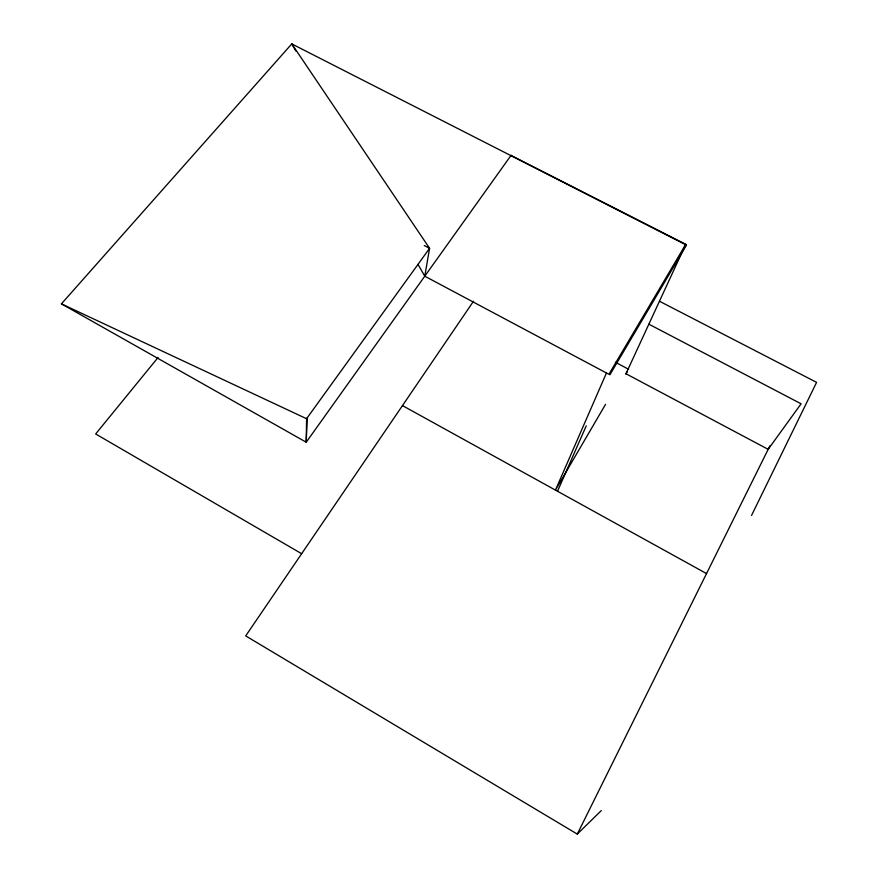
<?xml version="1.0" encoding="UTF-8"?>
<svg xmlns="http://www.w3.org/2000/svg" width="878" height="878" viewBox="0 0 878 878"><rect width="100%" height="100%" fill="white"/><g stroke="black" fill="none" stroke-linecap="round" stroke-linejoin="round"><path stroke-width="1.32" d="M295.853 51.012L291.781 43.9L429.583 248.32L306.576 418.718L306.224 442.216L61.416 303.854L291.781 43.9L686.464 245.127L609.881 374.807M307.223 417.818L306.224 442.216L511.128 155.274M511.029 155.417L685.751 244.293L608.904 374.291L424.776 276.197L429.583 248.32L424.283 245.522M606.446 372.985L555.445 490.111L605.557 404.341M557.508 491.241L586.23 425.885M685.751 244.293L625.816 374.083L627.309 371.526M751.568 515.397L816.584 382.369L659.455 301.231M473.483 301.264L245.697 635.902L577.285 834.1L769.94 445.772M158.084 357.456L95.658 433.962L301.637 553.711M577.285 834.1L601.276 810.603M61.416 303.854L306.576 418.718M648.897 324.191L801.087 403.803L768.173 449.327L626.003 373.765M615.379 362.252L628.615 369.276M402.464 405.592L706.527 573.575M417.994 264.344L424.776 276.197"/></g></svg>
